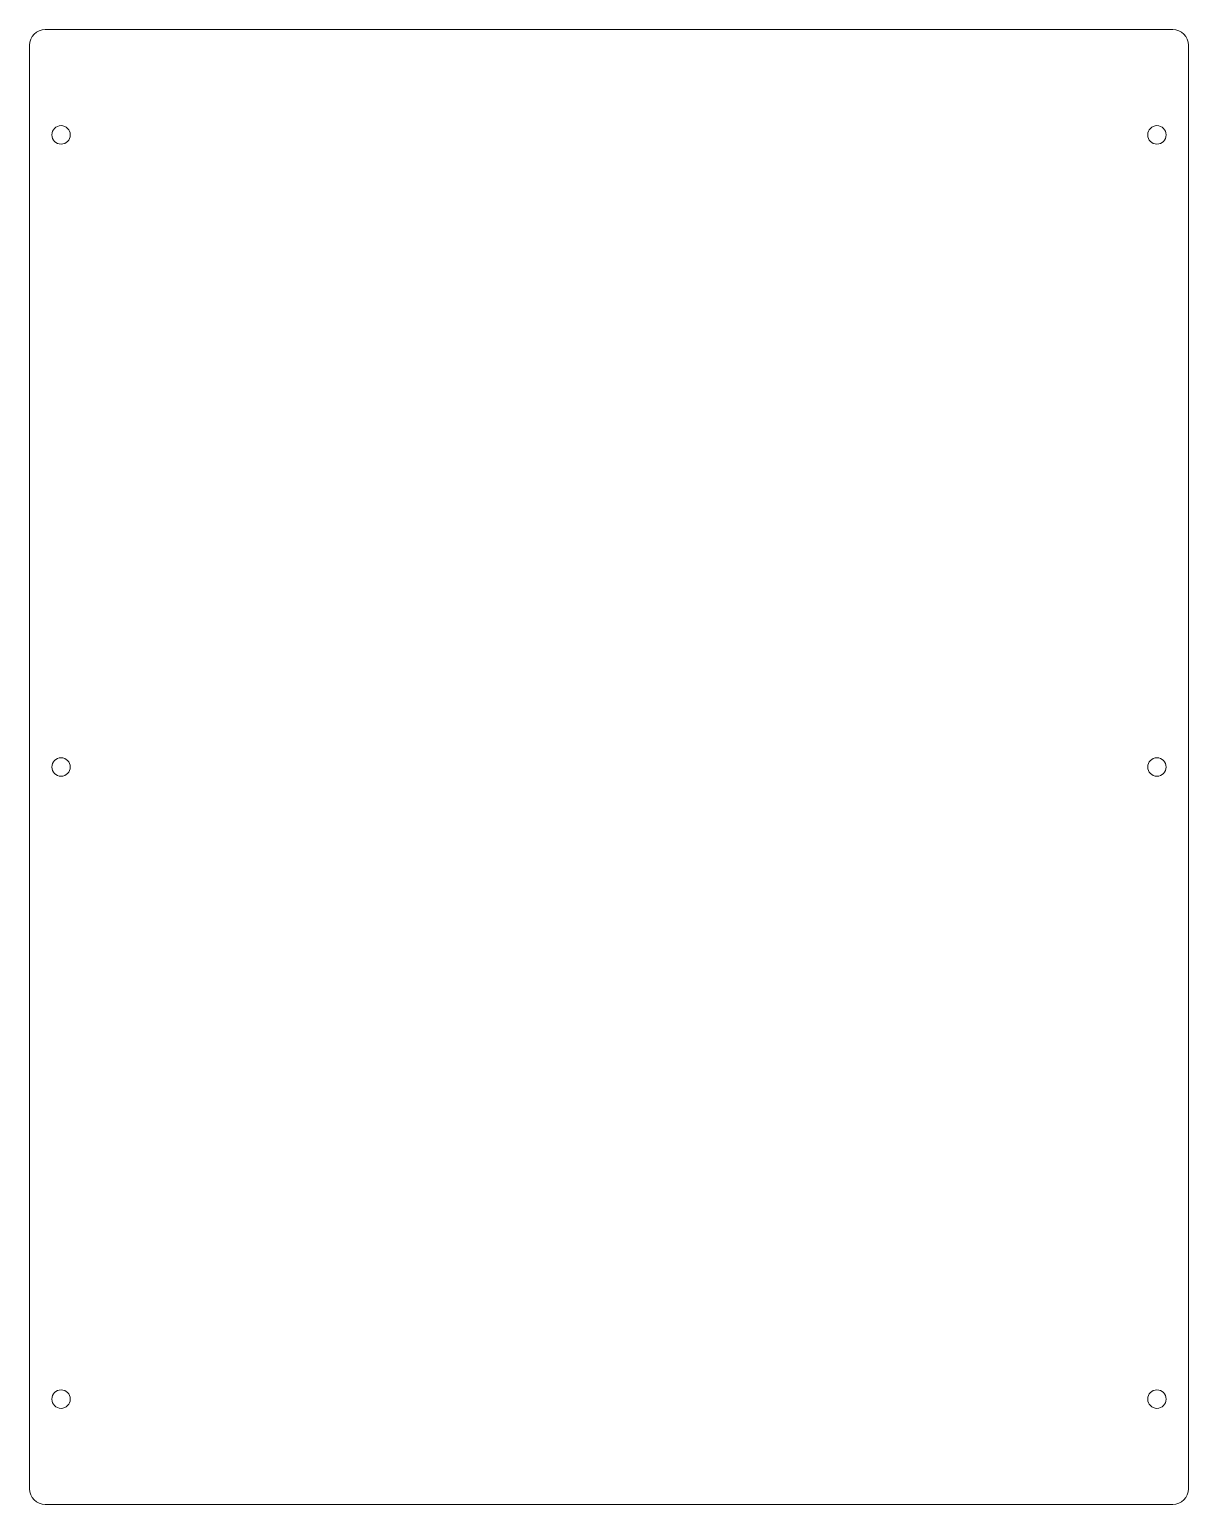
# Model space of a CAD drawing. Header units: millimetres. Extents: x -110 to 110, y -140 to 140.
import ezdxf

# ---------------------------------------------------------------- set-up
doc = ezdxf.new("R2010")
doc.units = ezdxf.units.MM

msp = doc.modelspace()

# ---------------------------------------------------------------- linework, layer by layer
at = {"color": 7, "linetype": 'Continuous', "lineweight": 15}
for p, q in [((107, 140), (-107, 140)), ((-110, 137), (-110, -137)), ((110, -137), (110, 137)), ((-107, -140), (107, -140))]:
    msp.add_line(p, q, dxfattribs=at)
for centre in [(-104, 120), (104, 120), (-104, 0), (104, 0), (-104, -120), (104, -120)]:
    msp.add_circle(centre, 1.75, dxfattribs=at)
for centre, start, end in [((-107, 137), 90, 180), ((107, 137), 0, 90), ((-107, -137), 180, 270), ((107, -137), 270, 0)]:
    msp.add_arc(centre, 3, start, end, dxfattribs=at)

doc.saveas('drawing.dxf')
